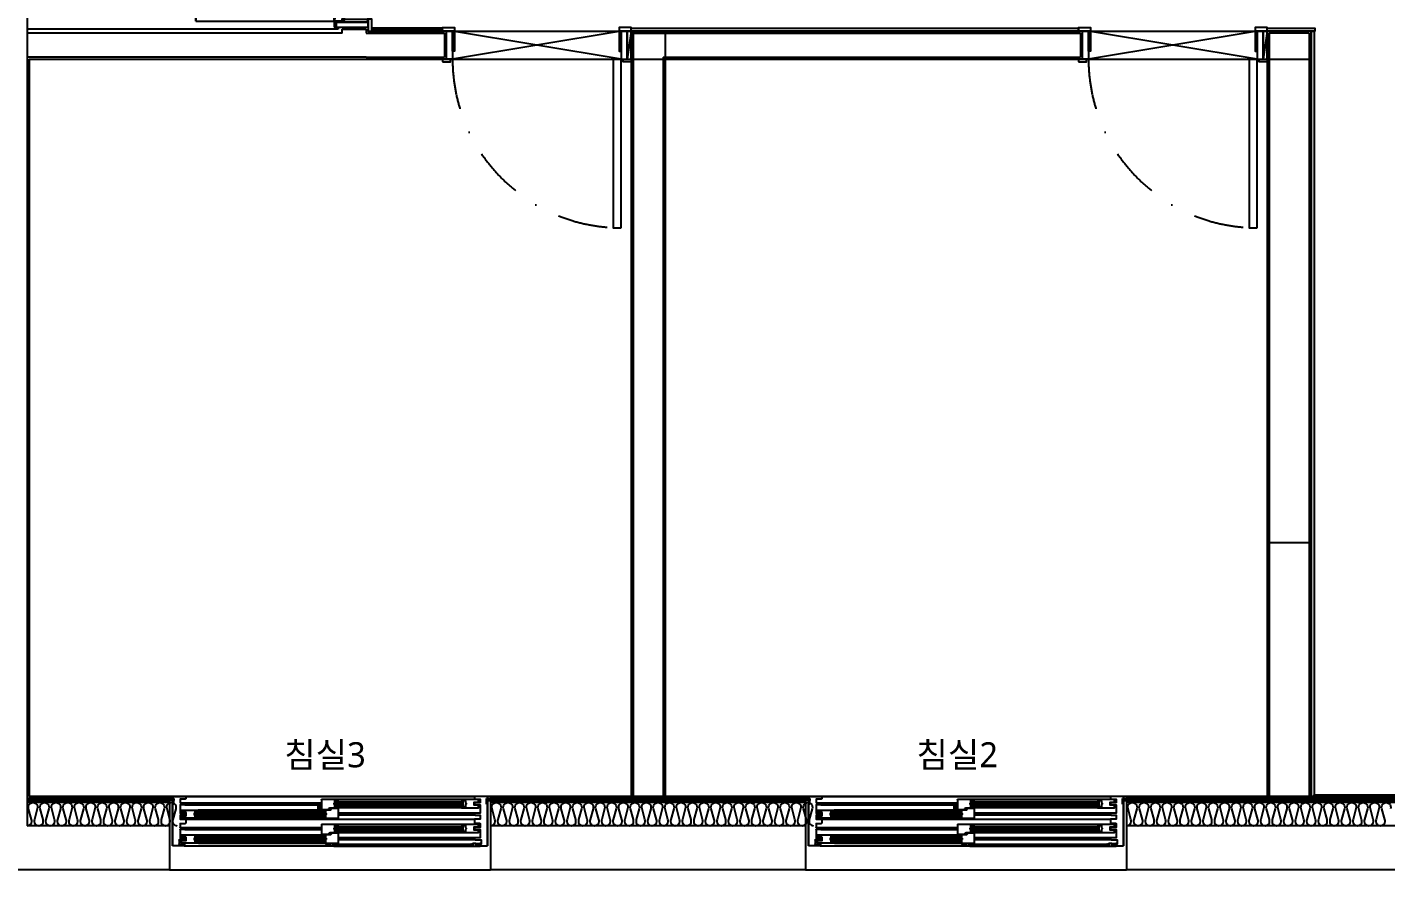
# Model space of a CAD drawing. Header units: millimetres. Extents: x -33000 to 294000, y 0 to 42408.
# Drawn here: x 181306 to 188078, y 10450 to 14650 of the extents above; entities that cross this region are included whole.
import ezdxf
from ezdxf.enums import TextEntityAlignment as Align

# ---------------------------------------------------------------- set-up
doc = ezdxf.new("R2010")
doc.units = ezdxf.units.MM
doc.header["$LTSCALE"] = 50
doc.linetypes.add('DASHDOTX2', pattern=[2, 1, -0.5, 0, -0.5])
doc.layers.add('arch', color=8, linetype='Continuous')
doc.layers.add('실명', color=9, linetype='Continuous')
doc.styles.add('FORTELINE', font='malgun.ttf')

# ---------------------------------------------------------------- blocks, each defined once
blk = doc.blocks.new('*U325')
for points in [[(0, 0), (0, -6), (352, -6), (352, 0)], [(352, -6), (352, -15), (0, -15), (0, -6)]]:
    blk.add_lwpolyline(points, close=True)
blk = doc.blocks.new('XR-Unit-Plan$0$WG-민간-BPW_1600')
for p, q in [((-800, 0), (-800, -10)), ((-785, 0), (-785, -10)), ((-785, 0), (-721, 0)), ((-785, -10), (-785, 0)), ((721, 0), (-721, 0)), ((785, 0), (721, 0)), ((785, 0), (785, -10)), ((785, -10), (785, 0)), ((800, 0), (800, -10)), ((-779, -10), (-800, -10)), ((-800, -19.5), (-800, -245)), ((-779, -19.5), (-800, -19.5)), ((-785, -10), (-779, -10)), ((-785, -19.5), (-785, -245)), ((-785, -245), (-785, -38)), ((-779, -38), (-785, -38)), ((-779, -10), (-779, -19.5)), ((-779, -38), (-779, -10)), ((-721, -12), (-747, -12)), ((-740, -27), (-740, -15.5)), ((-720, -1), (-720, -11)), ((-663.7, -47), (-663.7, -25)), ((-30.5, -25), (-663.7, -25)), ((-30.5, -31), (-663.7, -31)), ((-30.5, -41), (-663.7, -41)), ((-30.5, -47), (-663.7, -47)), ((-657, -22.4), (-654.4, -25)), ((-657, -49.6), (-654.4, -47)), ((-655.5, -15), (-42, -15)), ((-655.5, -56), (-42, -56)), ((-653.7, -41), (-653.7, -31)), ((-653.7, -41), (-653.7, -31)), ((-40.5, -22.4), (-43.1, -25)), ((-40.5, -49.6), (-43.1, -47)), ((-42, -15), (42, -15)), ((-40.5, -16), (-42, -16)), ((-42, -55), (-40.5, -55)), ((1.6, -56), (-42, -56)), ((-40.5, -22.5), (-40.5, -16)), ((-40.5, -41), (-40.5, -31)), ((-40.5, -41), (-40.5, -31)), ((-40.5, -55), (-40.5, -48.5)), ((-35.5, -23), (-40, -23)), ((-40, -48), (-35.5, -48)), ((-24, -20), (-39, -20)), ((-39, -20), (-39, -21)), ((-39, -50), (-39, -51)), ((-39, -51), (-24, -51)), ((-38.5, -21.5), (-35.5, -21.5)), ((-35.5, -49.5), (-38.5, -49.5)), ((-35.5, -21.5), (-35.5, -23)), ((-35.5, -48), (-35.5, -49.5)), ((-30.5, -47), (-30.5, -25)), ((-23.5, -31.2), (-23.5, -20.5)), ((-23.5, -50.5), (-23.5, -40.8)), ((-20.3, -33.4), (-23.2, -31.6)), ((-23.2, -40.4), (-20.3, -38.6)), ((-20, -38.2), (-20, -33.8)), ((-3, -63.1), (-3, -62.9)), ((-2.6, -62.5), (6, -61.5)), ((6, -64.5), (-2.6, -63.6)), ((6, -60), (1.6, -56)), ((6, -61.5), (6, -60)), ((42, -64.5), (6, -64.5)), ((42, -67), (655.5, -67)), ((42.5, -15.5), (42.5, -64)), ((723.5, -30.5), (42.5, -30.5)), ((53.4, -40.5), (54.7, -40.5)), ((61, -59.7), (53.4, -60)), ((54.7, -37.6), (54.7, -57.7)), ((54.7, -57.7), (54.7, -60)), ((54.7, -57.7), (57, -57.7)), ((60.9, -36.6), (55.7, -36.6)), ((58.9, -56.2), (61.8, -37.8)), ((61.9, -37.6), (61.9, -58.7)), ((723.5, -40.5), (61.9, -40.5)), ((720, -1), (720, -11)), ((721, -12), (747, -12)), ((740, -79), (740, -67.5)), ((779, -10), (800, -10)), ((779, -10), (779, -19.5)), ((785, -10), (779, -10)), ((779, -38), (779, -10)), ((779, -19.5), (800, -19.5)), ((779, -38), (785, -38)), ((785, -19.5), (785, -245)), ((785, -245), (785, -38)), ((800, -19.5), (800, -245)), ((-748, -134.5), (-748, -153)), ((-747, -133.5), (-721, -133.5)), ((-723.5, -82.5), (-42.5, -82.5)), ((-723.5, -92.5), (-42.5, -92.5)), ((721, -113), (-721, -113)), ((30.5, -98.5), (30.5, -76.5)), ((667, -76.5), (30.5, -76.5)), ((667, -82.5), (30.5, -82.5)), ((667, -92.5), (30.5, -92.5)), ((667, -98.5), (30.5, -98.5)), ((40.5, -73.9), (43.1, -76.5)), ((40.5, -92.5), (40.5, -82.5)), ((40.5, -92.5), (40.5, -82.5)), ((40.5, -101.1), (43.1, -98.5)), ((655.5, -108), (42, -108)), ((657, -73.9), (654.4, -76.5)), ((657, -101.1), (654.4, -98.5)), ((657, -92.5), (657, -82.5)), ((657, -92.5), (657, -82.5)), ((667, -98.5), (667, -76.5)), ((747, -133.5), (721, -133.5)), ((748, -134.5), (748, -153)), ((-748, -165), (-748, -205)), ((-747, -154), (-723.5, -154)), ((-723.5, -164), (-747, -164)), ((-723, -154.5), (-723, -155.1)), ((-723, -162.9), (-723, -163.5)), ((-663.7, -170.5), (-663.7, -148.5)), ((-30.5, -148.5), (-663.7, -148.5)), ((-30.5, -154.5), (-663.7, -154.5)), ((-30.5, -164.5), (-663.7, -164.5)), ((-30.5, -170.5), (-663.7, -170.5)), ((-657, -145.9), (-654.4, -148.5)), ((-657, -173.1), (-654.4, -170.5)), ((-655.5, -138.5), (-42, -138.5)), ((-42, -179.5), (-655.5, -179.5)), ((-653.7, -164.5), (-653.7, -154.5)), ((-653.7, -164.5), (-653.7, -154.5)), ((-40.5, -145.9), (-43.1, -148.5)), ((-40.5, -173.1), (-43.1, -170.5)), ((-42, -138.5), (42, -138.5)), ((-40.5, -139.5), (-42, -139.5)), ((-42, -178.5), (-40.5, -178.5)), ((1.6, -179.5), (-42, -179.5)), ((-40.5, -146), (-40.5, -139.5)), ((-40.5, -164.5), (-40.5, -154.5)), ((-40.5, -164.5), (-40.5, -154.5)), ((-40.5, -178.5), (-40.5, -172)), ((-35.5, -146.5), (-40, -146.5)), ((-40, -171.5), (-35.5, -171.5)), ((-24, -143.5), (-39, -143.5)), ((-39, -143.5), (-39, -144.5)), ((-39, -173.5), (-39, -174.5)), ((-39, -174.5), (-24, -174.5)), ((-38.5, -145), (-35.5, -145)), ((-35.5, -173), (-38.5, -173)), ((-35.5, -145), (-35.5, -146.5)), ((-35.5, -171.5), (-35.5, -173)), ((-30.5, -170.5), (-30.5, -148.5)), ((-23.5, -154.7), (-23.5, -144)), ((-23.5, -174), (-23.5, -164.3)), ((-20.3, -156.9), (-23.2, -155.1)), ((-23.2, -163.9), (-20.3, -162.1)), ((-20, -161.7), (-20, -157.3)), ((-3, -186.6), (-3, -186.4)), ((-2.6, -186), (6, -185)), ((6, -188), (-2.6, -187.1)), ((6, -183.5), (1.6, -179.5)), ((6, -185), (6, -183.5)), ((42, -188), (6, -188)), ((30.5, -222), (30.5, -200)), ((667, -200), (30.5, -200)), ((40.5, -197.4), (43.1, -200)), ((655.5, -190.5), (42, -190.5)), ((42.5, -139), (42.5, -187.5)), ((723.5, -154), (42.5, -154)), ((723.5, -164), (42.5, -164)), ((657, -197.4), (654.4, -200)), ((667, -222), (667, -200)), ((723, -154.5), (723, -155.1)), ((723, -162.9), (723, -163.5)), ((747, -154), (723.5, -154)), ((723.5, -164), (747, -164)), ((748, -165), (748, -205)), ((-727, -245), (-785, -245)), ((-753, -217), (-753, -236)), ((-723.5, -216), (-752, -216)), ((-752, -237), (-727, -237)), ((-749, -235.5), (-749, -233.5)), ((-748.5, -233), (-746.5, -233)), ((-726.5, -236), (-748.5, -236)), ((-748.5, -246), (-726.5, -246)), ((-710, -247), (-748.5, -247)), ((-746.5, -233.8), (-748, -233.8)), ((-748, -233.8), (-748, -235)), ((-748, -235), (-726.5, -235)), ((-747, -206), (-723.5, -206)), ((-746.5, -233), (-746.5, -233.8)), ((-726, -234.5), (-726, -233.5)), ((-726, -245.5), (-726, -236.5)), ((-726, -238), (-726, -244)), ((-725.5, -233), (-712, -233)), ((-723.5, -206), (-42.5, -206)), ((-723.5, -216), (-42.5, -216)), ((-723, -206.5), (-723, -207.1)), ((-723, -214.9), (-723, -215.5)), ((-711, -234), (-711, -239.5)), ((-703.5, -237), (-711, -237)), ((-711, -241.5), (-711, -246)), ((-711, -246), (-710, -246)), ((-710.5, -240), (-704, -240)), ((-704, -241), (-710.5, -241)), ((-18.5, -247), (-707, -247)), ((-704, -246), (-703.5, -246)), ((-703.5, -247), (-704, -247)), ((-703.5, -239.5), (-703.5, -235.5)), ((-703.5, -246), (-703.5, -241.5)), ((-702.5, -235.5), (-702.5, -246)), ((-23.1, -237), (-702.5, -237)), ((-23.1, -245), (-702.5, -245)), ((-23.1, -235.5), (-23.1, -246)), ((-22.1, -239.5), (-22.1, -235.5)), ((-14.6, -237), (-22.1, -237)), ((-22.1, -246), (-22.1, -241.5)), ((-21.6, -246), (-22.1, -246)), ((-22.1, -247), (-21.6, -247)), ((-15.1, -240), (-21.6, -240)), ((-21.6, -241), (-15.1, -241)), ((-14.6, -246), (-15.6, -246)), ((-15.6, -247), (22.9, -247)), ((-14.6, -234), (-14.6, -239.5)), ((-14.6, -241.5), (-14.6, -246)), ((-0.1, -233), (-13.6, -233)), ((0.4, -234.5), (0.4, -233.5)), ((0.4, -245.5), (0.4, -236.5)), ((727, -245), (0.4, -245)), ((22.4, -235), (0.9, -235)), ((0.9, -236), (22.9, -236)), ((22.9, -246), (0.9, -246)), ((22.9, -233), (20.9, -233)), ((20.9, -233), (20.9, -233.8)), ((20.9, -233.8), (22.4, -233.8)), ((22.4, -233.8), (22.4, -235)), ((23.4, -235.5), (23.4, -233.5)), ((667, -206), (30.5, -206)), ((667, -216), (30.5, -216)), ((667, -222), (30.5, -222)), ((40.5, -216), (40.5, -206)), ((40.5, -224.6), (43.1, -222)), ((655.5, -231.5), (42, -231.5)), ((657, -224.6), (654.4, -222)), ((657, -216), (657, -206)), ((723, -206.5), (723, -207.1)), ((723, -214.9), (723, -215.5)), ((747, -206), (723.5, -206)), ((723.5, -216), (752, -216)), ((726, -238), (726, -244)), ((752, -237), (727, -237)), ((727, -245), (785, -245)), ((753, -217), (753, -236))]:
    blk.add_line(p, q)
for points in [[(-748, -13), (-748, -29.5, 0.414214), (-747, -30.5)], [(-747, -40.5, 0.414214), (-748, -41.5), (-748, -81.5)], [(-747, -30.5), (-723.5, -30.5, -0.414214), (-723, -31), (-723, -31.6, 0.341999), (-722.3, -32.6, -0.774597), (-722.3, -38.4, 0.341999), (-723, -39.4), (-723, -40, -0.414214), (-723.5, -40.5), (-747, -40.5)], [(-740, -16), (-740, -15.5, -0.414214), (-739.5, -15)], [(-739.5, -27.5, -0.414214), (-740, -27)], [(-740, -55.5), (-740, -44, -0.414214), (-739.5, -43.5)], [(-739.5, -56, -0.414214), (-740, -55.5)], [(-739.5, -43.5), (-718.7, -43.5, 0.414214), (-717.7, -42.5), (-717.7, -28.5, 0.414214), (-718.7, -27.5), (-739.5, -27.5)], [(-657, -16), (-657, -22.5, -0.414214), (-657.5, -23), (-662, -23), (-662, -21.5), (-659, -21.5, 0.414214), (-658.5, -21), (-658.5, -20), (-673.5, -20, 0.414214), (-674, -20.5), (-674, -30.7, -0.269143), (-674.3, -31.1), (-677.2, -32.9, 0.269143), (-677.5, -33.3), (-677.5, -37.7, 0.269143), (-677.2, -38.1), (-674.3, -39.9, -0.269143), (-674, -40.3), (-674, -50.5, 0.414214), (-673.5, -51), (-658.5, -51), (-658.5, -50, 0.414214), (-659, -49.5), (-662, -49.5), (-662, -48), (-657.5, -48, -0.414214), (-657, -48.5), (-657, -55)], [(-655.5, -15, -0.414214), (-655, -15.5, -0.414214), (-655.5, -16), (-657, -16)], [(-657, -55), (-655.5, -55, -1), (-655.5, -56)], [(40.5, -100.5), (40.5, -107), (42, -107, -1), (42, -108), (-42, -108, -0.414214), (-42.5, -107.5), (-42.5, -59, -0.414214), (-42, -58.5), (-6, -58.5), (2.6, -59.4, -0.382193), (3, -59.9), (3, -60.1, -0.382131), (2.6, -60.5), (-6, -61.5), (-6, -63), (-1.5, -67), (42, -67, -0.414214), (42.5, -67.5, -0.414214), (42, -68), (40.5, -68), (40.5, -74.5)], [(739.5, -67), (655.5, -67, 0.414214), (655, -67.5, 0.414214), (655.5, -68), (657, -68)], [(747, -30.5), (723.5, -30.5, 0.414214), (723, -31), (723, -31.6, -0.341999), (722.3, -32.6, 0.774597), (722.3, -38.4, -0.341999), (723, -39.4), (723, -40, 0.414214), (723.5, -40.5), (747, -40.5)], [(740, -67.5, 0.414214), (739.5, -67)], [(748, -13), (748, -29.5, -0.414214), (747, -30.5)], [(747, -40.5, -0.414214), (748, -41.5), (748, -81.5)], [(-748, -81.5, 0.414214), (-747, -82.5)], [(-747, -82.5), (-723.5, -82.5, -0.414214), (-723, -83), (-723, -83.6, 0.341999), (-722.3, -84.6, -0.774597), (-722.3, -90.4, 0.341999), (-723, -91.4), (-723, -92, -0.414214), (-723.5, -92.5), (-747, -92.5, 0.414214), (-748, -93.5), (-748, -112, 0.414214), (-747, -113)], [(-747, -113), (-721, -113, -0.414214), (-720, -114), (-720, -132.5)], [(40.5, -74.5, -0.414214), (40, -75), (35.5, -75), (35.5, -73.5), (38.5, -73.5, 0.414214), (39, -73), (39, -72), (24, -72, 0.414214), (23.5, -72.5), (23.5, -82.2, -0.269143), (23.2, -82.6), (20.3, -84.4, 0.269143), (20, -84.8), (20, -89.2, 0.269143), (20.3, -89.6), (23.2, -91.4, -0.269143), (23.5, -91.8), (23.5, -102.5, 0.414214), (24, -103), (39, -103), (39, -102, 0.414214), (38.5, -101.5), (35.5, -101.5), (35.5, -100), (40, -100, -0.414214), (40.5, -100.5)], [(657, -100.5), (657, -107), (655.5, -107, 1), (655.5, -108)], [(657, -68), (657, -74.5, 0.414214), (657.5, -75), (662, -75), (662, -73.5), (659, -73.5, -0.414214), (658.5, -73), (658.5, -72), (673.5, -72, -0.414214), (674, -72.5), (674, -82.7, 0.269143), (674.3, -83.1), (677.2, -84.9, -0.269143), (677.5, -85.3), (677.5, -89.7, -0.269143), (677.2, -90.1), (674.3, -91.9, 0.269143), (674, -92.3), (674, -102.5, -0.414214), (673.5, -103), (658.5, -103), (658.5, -102, -0.414214), (659, -101.5), (662, -101.5), (662, -100), (657.5, -100, 0.414214), (657, -100.5)], [(739.5, -95.5), (718.7, -95.5, -0.414214), (717.7, -94.5), (717.7, -80.5, -0.414214), (718.7, -79.5), (739.5, -79.5)], [(747, -82.5), (723.5, -82.5, 0.414214), (723, -83), (723, -83.6, -0.341999), (722.3, -84.6, 0.774597), (722.3, -90.4, -0.341999), (723, -91.4), (723, -92, 0.414214), (723.5, -92.5), (747, -92.5, -0.414214), (748, -93.5), (748, -112, -0.414214), (747, -113)], [(747, -113), (721, -113, 0.414214), (720, -114), (720, -132.5)], [(739.5, -79.5, 0.414214), (740, -79)], [(740, -107.5), (740, -96, 0.414214), (739.5, -95.5)], [(739.5, -108, 0.414214), (740, -107.5)], [(748, -81.5, -0.414214), (747, -82.5)], [(-740, -150.5), (-740, -139, -0.414214), (-739.5, -138.5)], [(-739.5, -151, -0.414214), (-740, -150.5)], [(-740, -179), (-740, -167.5, -0.414214), (-739.5, -167)], [(-739.5, -179.5, -0.414214), (-740, -179)], [(-739.5, -167), (-718.7, -167, 0.414214), (-717.7, -166), (-717.7, -152, 0.414214), (-718.7, -151), (-739.5, -151)], [(-657, -139.5), (-657, -146, -0.414214), (-657.5, -146.5), (-662, -146.5), (-662, -145), (-659, -145, 0.414214), (-658.5, -144.5), (-658.5, -143.5), (-673.5, -143.5, 0.414214), (-674, -144), (-674, -154.2, -0.269143), (-674.3, -154.6), (-677.2, -156.4, 0.269143), (-677.5, -156.8), (-677.5, -161.2, 0.269143), (-677.2, -161.6), (-674.3, -163.4, -0.269143), (-674, -163.8), (-674, -174, 0.414214), (-673.5, -174.5), (-658.5, -174.5), (-658.5, -173.5, 0.414214), (-659, -173), (-662, -173), (-662, -171.5), (-657.5, -171.5, -0.414214), (-657, -172), (-657, -178.5)], [(-655.5, -138.5, -0.414214), (-655, -139, -0.414214), (-655.5, -139.5), (-657, -139.5)], [(-657, -178.5), (-655.5, -178.5, -1), (-655.5, -179.5)], [(40.5, -224), (40.5, -230.5), (42, -230.5, -1), (42, -231.5), (-42, -231.5, -0.414214), (-42.5, -231), (-42.5, -182.5, -0.414214), (-42, -182), (-6, -182), (2.6, -182.9, -0.382193), (3, -183.4), (3, -183.6, -0.382131), (2.6, -184), (-6, -185), (-6, -186.5), (-1.5, -190.5), (42, -190.5, -0.414214), (42.5, -191, -0.414214), (42, -191.5), (40.5, -191.5), (40.5, -195), (40, -195.5), (40.5, -196), (40.5, -198, -0.414214), (40, -198.5), (35.5, -198.5), (35.5, -197), (38.5, -197, 0.414214), (39, -196.5), (39, -195.5), (24, -195.5, 0.414214), (23.5, -196), (23.5, -205.7, -0.269143), (23.2, -206.1), (20.3, -207.9, 0.269143), (20, -208.3), (20, -212.7, 0.269143), (20.3, -213.1), (23.2, -214.9, -0.269143), (23.5, -215.3), (23.5, -226, 0.414214), (24, -226.5), (39, -226.5), (39, -225.5, 0.414214), (38.5, -225), (35.5, -225), (35.5, -223.5), (40, -223.5, -0.414214), (40.5, -224)], [(655.5, -190.5, 0.414214), (655, -191, 0.414214), (655.5, -191.5), (657, -191.5)], [(657, -191.5), (657, -198, 0.414214), (657.5, -198.5), (662, -198.5), (662, -197), (659, -197, -0.414214), (658.5, -196.5), (658.5, -195.5), (673.5, -195.5, -0.414214), (674, -196), (674, -206.2, 0.269143), (674.3, -206.6), (677.2, -208.4, -0.269143), (677.5, -208.8), (677.5, -213.2, -0.269143), (677.2, -213.6), (674.3, -215.4, 0.269143), (674, -215.8), (674, -226, -0.414214), (673.5, -226.5), (658.5, -226.5), (658.5, -225.5, -0.414214), (659, -225), (662, -225), (662, -223.5), (657.5, -223.5, 0.414214), (657, -224), (657, -230.5)], [(739.5, -219), (718.7, -219, -0.414214), (717.7, -218), (717.7, -204, -0.414214), (718.7, -203), (739.5, -203)], [(740, -191, 0.414214), (739.5, -190.5)], [(739.5, -203, 0.414214), (740, -202.5), (740, -191)], [(657, -230.5), (655.5, -230.5, 1), (655.5, -231.5)], [(740, -231), (740, -219.5, 0.414214), (739.5, -219)], [(739.5, -231.5, 0.414214), (740, -231)]]:
    blk.add_lwpolyline(points, format="xyb")
for points in [[(-739.5, -15), (-655.5, -15)], [(-655.5, -56), (-739.5, -56)], [(42.5, -36.5), (53.4, -40.5), (53.4, -60), (45.1, -61.4)], [(42.5, -63.5), (45.1, -63.5), (45.1, -40.8), (42.5, -40.8)], [(655.5, -108), (739.5, -108)], [(-739.5, -138.5), (-655.5, -138.5)], [(-655.5, -179.5), (-739.5, -179.5)], [(739.5, -190.5), (655.5, -190.5)], [(655.5, -231.5), (739.5, -231.5)]]:
    blk.add_lwpolyline(points)
for centre in [(-707, -244), (-18.5, -244)]:
    blk.add_circle(centre, 3)
for centre, radius, start, end in [((-721, -1), 1, 0, 90), ((721, -1), 1, 90, 180), ((-747, -13), 1, 90, 180), ((-721, -11), 1, 270, 0), ((-42, -15.5), 0.5, 90, 270), ((-42, -55.5), 0.5, 90, 270), ((-40, -22.5), 0.5, 180, 270), ((-40, -48.5), 0.5, 90, 180), ((-38.5, -21), 0.5, 180, 270), ((-38.5, -50), 0.5, 90, 180), ((-24, -20.5), 0.5, 0, 90), ((-24, -50.5), 0.5, 270, 0), ((-23, -31.2), 0.5, 180, 240.25512), ((-23, -40.8), 0.5, 119.74488, 180), ((-20.5, -33.8), 0.5, 0, 60.25512), ((-20.5, -38.2), 0.5, 299.74488, 360), ((-2.5, -62.9), 0.5, 96.34639, 180), ((-2.5, -63.1), 0.5, 180, 263.66601), ((42, -15.5), 0.5, 0, 90), ((42, -64), 0.5, 270, 0), ((55.7, -37.6), 1, 90, 180.08577), ((57, -55.8), 1.88, 270, 348.88011), ((60.8, -37.6), 1, 351.06348, 90), ((60.9, -37.6), 1, 0, 90), ((60.9, -58.7), 1, 272.27755, 0), ((721, -11), 1, 180, 270), ((747, -13), 1, 0, 90), ((-747, -134.5), 1, 90, 180), ((-721, -132.5), 1, 270, 0), ((721, -132.5), 1, 180, 270), ((747, -134.5), 1, 0, 90), ((-747, -153), 1, 180, 270), ((-747, -165), 1, 90, 180), ((-723.5, -154.5), 0.5, 0, 90), ((-723.5, -163.5), 0.5, 269.9997, 0), ((-722, -155.1), 1, 180, 255.52249), ((-722, -162.9), 1, 104.47751, 180), ((-723, -159), 3, 284.47751, 75.52249), ((-42, -139), 0.5, 90, 270), ((-42, -179), 0.5, 90, 270), ((-40, -146), 0.5, 180, 270), ((-40, -172), 0.5, 90, 180), ((-38.5, -144.5), 0.5, 180, 270), ((-38.5, -173.5), 0.5, 90, 180), ((-24, -144), 0.5, 0, 90), ((-24, -174), 0.5, 270, 0), ((-23, -154.7), 0.5, 180, 240.25512), ((-23, -164.3), 0.5, 119.74488, 180), ((-20.5, -157.3), 0.5, 0, 60.25512), ((-20.5, -161.7), 0.5, 299.74488, 360), ((-2.5, -186.4), 0.5, 96.34639, 180), ((-2.5, -186.6), 0.5, 180, 263.66601), ((42, -139), 0.5, 0, 90), ((42, -187.5), 0.5, 270, 0), ((723, -159), 3, 104.47751, 255.52249), ((722, -155.1), 1, 284.47751, 0), ((722, -162.9), 1, 0, 75.52249), ((723.5, -154.5), 0.5, 90, 180), ((723.5, -163.5), 0.5, 180, 270.0003), ((747, -153), 1, 270, 0), ((747, -165), 1, 0, 90), ((-752, -217), 1, 90, 180), ((-752, -236), 1, 180, 270), ((-748.5, -233.5), 0.5, 90, 180), ((-748.5, -235.5), 0.5, 180, 270), ((-748.5, -246.5), 0.5, 90, 270), ((-747, -205), 1, 180, 270), ((-727, -238), 1, 0, 90), ((-727, -244), 1, 270, 0), ((-726.5, -234.5), 0.5, 270, 0), ((-726.5, -236.5), 0.5, 0, 90), ((-726.5, -245.5), 0.5, 270, 0), ((-725.5, -233.5), 0.5, 90, 180), ((-723.5, -206.5), 0.5, 0, 90), ((-723.5, -215.5), 0.5, 270, 0), ((-722, -207.1), 1, 180, 255.52249), ((-722, -214.9), 1, 104.47751, 180), ((-723, -211), 3, 284.47751, 75.52249), ((-712, -234), 1, 0, 90), ((-710.5, -239.5), 0.5, 180, 270), ((-710.5, -241.5), 0.5, 90, 180), ((-710, -246.5), 0.5, 270, 89.99996), ((-704, -246.5), 0.5, 90, 270), ((-704, -239.5), 0.5, 270, 0), ((-704, -241.5), 0.5, 0, 90), ((-703, -235.5), 0.5, 0, 180.00002), ((-703.5, -246), 1, 270, 0), ((-22.6, -235.5), 0.5, 0, 180.00002), ((-22.1, -246), 1, 180, 270), ((-21.6, -239.5), 0.5, 180, 270), ((-21.6, -241.5), 0.5, 90, 180), ((-21.6, -246.5), 0.5, 270, 90), ((-15.6, -246.5), 0.5, 90, 270), ((-15.1, -239.5), 0.5, 270, 0), ((-15.1, -241.5), 0.5, 0, 90), ((-13.6, -234), 1, 90, 180), ((-0.1, -233.5), 0.5, 0, 90), ((0.9, -234.5), 0.5, 180, 270), ((0.9, -236.5), 0.5, 90, 180), ((0.9, -245.5), 0.5, 180, 270), ((22.9, -233.5), 0.5, 0, 90), ((22.9, -235.5), 0.5, 270, 0), ((22.9, -246.5), 0.5, 270, 89.99996), ((723, -211), 3, 104.47751, 255.52249), ((722, -207.1), 1, 284.47751, 0), ((722, -214.9), 1, 0, 75.52249), ((723.5, -206.5), 0.5, 90, 180), ((723.5, -215.5), 0.5, 180, 270), ((727, -238), 1, 90, 180), ((727, -244), 1, 180, 270), ((747, -205), 1, 270, 0), ((752, -217), 1, 0, 90), ((752, -236), 1, 270, 0)]:
    blk.add_arc(centre, radius, start, end)
blk = doc.blocks.new('*U263')
at = {"linetype": 'Continuous', "ltscale": 4}
for points in [[(-897.5, -176), (-915.5, -176), (-915.5, -236), (-897.5, -236)], [(82.5, -226), (-757.5, -226), (-757.5, -266), (82.5, -266)], [(-897.5, -1116), (-915.5, -1116), (-915.5, -1056), (-897.5, -1056)]]:
    blk.add_lwpolyline(points, close=True, dxfattribs=at)
for points in [[(-897.5, -176), (-897.5, -196), (-757.5, -196), (-757.5, -176), (-897.5, -176), (-757.5, -196)], [(-897.5, -226), (-897.5, -231), (-892.5, -231), (-892.5, -236), (-797.5, -236), (-797.5, -226), (-897.5, -226)], [(-897.5, -1066), (-897.5, -1061), (-892.5, -1061), (-892.5, -1056), (-797.5, -1056), (-797.5, -1066), (-897.5, -1066)]]:
    blk.add_lwpolyline(points)
for points in [[(-757.5, -226), (-757.5, -196), (-897.5, -196), (-897.5, -226)], [(-745.5, -176), (-745.5, -216), (-757.5, -216), (-757.5, -176)], [(-897.5, -1066), (-897.5, -226), (-757.5, -1066), (-757.5, -226)], [(-757.5, -1066), (-757.5, -1096), (-897.5, -1096), (-897.5, -1066)], [(-745.5, -1116), (-745.5, -1076), (-757.5, -1076), (-757.5, -1116)]]:
    blk.add_lwpolyline(points, close=True)
at = {"linetype": 'DASHDOTX2', "ltscale": 5}
blk.add_arc((-757.5, -226), 840, 270, 0, dxfattribs=at)
blk = doc.blocks.new('*U323')
at = {"linetype": 'Continuous', "ltscale": 4}
for points in [[(-18, 770), (-18, 710), (0, 710), (0, 770)], [(0, 726), (160, 726), (160, 750), (0, 750)], [(170, 750), (160, 750), (160, 725), (120, 725), (120, 720), (170, 720)], [(130, 720), (130, 710), (5, 710), (5, 715), (0, 715), (0, 725), (119, 725), (119, 720)], [(860, 30), (170, 30), (170, 70), (860, 70)], [(-18, -20), (-18, 40), (0, 40), (0, -20)], [(130, 30), (130, 40), (5, 40), (5, 35), (0, 35), (0, 25), (119, 25), (119, 30)], [(0, 24), (160, 24), (160, 0), (0, 0)], [(170, 0), (160, 0), (160, 25), (120, 25), (120, 30), (170, 30)]]:
    blk.add_lwpolyline(points, close=True, dxfattribs=at)
blk.add_lwpolyline([(170, 30), (170, 720), (0, 40), (0, 710)], close=True)
for points in [[(170, 30), (130, 30), (130, 40), (118, 40), (118, 710), (130, 710), (130, 720), (170, 720), (170, 30)], [(130, 710), (130, 40)]]:
    blk.add_lwpolyline(points)
at = {"linetype": 'DASHDOTX2', "ltscale": 5}
blk.add_arc((170, 30), 690, 0, 90, dxfattribs=at)

msp = doc.modelspace()

# ---------------------------------------------------------------- linework, layer by layer
at = {"layer": 'arch'}
for p, q in [((181306.2, 17889.6), (181306.2, 10669.6)), ((183006.2, 17779.6), (183006.2, 14629.6)), ((182856.2, 14639.6), (181306.2, 14639.6)), ((182856.2, 14649.6), (182856.2, 14639.6)), ((182876.2, 14619.6), (182876.2, 14639.6)), ((182876.2, 14639.6), (182996.2, 14639.6)), ((182996.2, 14639.6), (182996.2, 14619.6)), ((183006.2, 14629.6), (187706.2, 14629.6)), ((184316.2, 14629.6), (184316.2, 10814.6)), ((184326.2, 14629.6), (184326.2, 10804.6)), ((184486.2, 14629.6), (184486.2, 10814.6)), ((187486.2, 14629.6), (187486.2, 10814.6)), ((187706.2, 14629.6), (187706.2, 10814.6)), ((182876.2, 14619.6), (181306.2, 14619.6)), ((182996.2, 14619.6), (183386.2, 14619.6)), ((183386.2, 14619.6), (183386.2, 14499.6)), ((184326.2, 14619.6), (186556.2, 14619.6)), ((187496.2, 14619.6), (187496.2, 12079.6)), ((187696.2, 14619.6), (187496.2, 14619.6)), ((187696.2, 14619.6), (187696.2, 12079.6)), ((182996.2, 14499.6), (181306.2, 14499.6)), ((182996.2, 14499.6), (183386.2, 14499.6)), ((184476.2, 14499.6), (184476.2, 10804.6)), ((184476.2, 14499.6), (186556.2, 14499.6)), ((181316.2, 14489.6), (181316.2, 10814.6)), ((181316.2, 14489.6), (187706.2, 14489.6)), ((187696.2, 12079.6), (187496.2, 12079.6)), ((187496.2, 12079.6), (187496.2, 10804.6)), ((187696.2, 12079.6), (187696.2, 10804.6)), ((182016.2, 10804.6), (181306.2, 10804.6)), ((182016.2, 10794.6), (181306.2, 10794.6)), ((182016.2, 10784.6), (181306.2, 10784.6)), ((196026.2, 10814.6), (181316.2, 10814.6)), ((185186.2, 10804.6), (183616.2, 10804.6)), ((185186.2, 10794.6), (183616.2, 10794.6)), ((185186.2, 10784.6), (183616.2, 10784.6)), ((188306.2, 10804.6), (186786.2, 10804.6)), ((188306.2, 10794.6), (186786.2, 10794.6)), ((188306.2, 10784.6), (186786.2, 10784.6)), ((182016.2, 10669.6), (181306.2, 10669.6)), ((185186.2, 10669.6), (183616.2, 10669.6)), ((188306.2, 10669.6), (186786.2, 10669.6)), ((182016.2, 10449.6), (181106.2, 10449.6)), ((185186.2, 10449.6), (183616.2, 10449.6)), ((188306.2, 10449.6), (186786.2, 10449.6))]:
    msp.add_line(p, q, dxfattribs=at)
for points in [[(184316.2, 14629.6), (184316.2, 14644.6), (186546.2, 14644.6), (186546.2, 14629.6)], [(187486.2, 14629.6), (187486.2, 14644.6), (187724.2, 14644.6), (187724.2, 14629.6)], [(187706.2, 14629.6), (187721.2, 14629.6), (187721.2, 10814.6), (187706.2, 10814.6)], [(187721.2, 10814.6), (187721.2, 10823.6), (193091.2, 10823.6), (193091.2, 10814.6)]]:
    msp.add_lwpolyline(points, close=True, dxfattribs=at)
for points in [[(186556.2, 14620), (186556.2, 14499.6)], [(182016.2, 10669.6), (182016.2, 10449.6)], [(183616.2, 10669.6), (183616.2, 10449.6)], [(185186.2, 10669.6), (185186.2, 10449.6)], [(186786.2, 10669.6), (186786.2, 10449.6)], [(182016.2, 10449.6), (183616.2, 10449.6)], [(185186.2, 10449.6), (186786.2, 10449.6)]]:
    msp.add_lwpolyline(points, dxfattribs=at)
for points in [[(181306.2, 10669.6, 0.524856), (181327.7, 10700.8), (181313.5, 10753.4, -1.449198), (181356.5, 10753.4), (181342.2, 10700.8, 0.524856), (181363.7, 10669.6, 0.524856), (181385.2, 10700.8), (181371, 10753.4, -1.449198), (181414, 10753.4), (181399.7, 10700.8, 0.524856), (181421.2, 10669.6, 0.524856), (181442.7, 10700.8), (181428.5, 10753.4, -1.449198), (181471.5, 10753.4), (181457.2, 10700.8, 0.524856), (181478.7, 10669.6, 0.524856), (181500.2, 10700.8), (181486, 10753.4, -1.449198), (181529, 10753.4), (181514.7, 10700.8, 0.524856), (181536.2, 10669.6, 0.524856), (181557.7, 10700.8), (181543.5, 10753.4, -1.449198), (181586.5, 10753.4), (181572.2, 10700.8, 0.524856), (181593.7, 10669.6, 0.524856), (181615.2, 10700.8), (181601, 10753.4, -1.449198), (181644, 10753.4), (181629.7, 10700.8, 0.524856), (181651.2, 10669.6, 0.524856), (181672.7, 10700.8), (181658.5, 10753.4, -1.449198), (181701.5, 10753.4), (181687.2, 10700.8, 0.524856), (181708.7, 10669.6, 0.524856), (181730.2, 10700.8), (181716, 10753.4, -1.449198), (181759, 10753.4), (181744.7, 10700.8, 0.524856), (181766.2, 10669.6, 0.524856), (181787.7, 10700.8), (181773.5, 10753.4, -1.449198), (181816.5, 10753.4), (181802.2, 10700.8, 0.524856), (181823.7, 10669.6, 0.524856), (181845.2, 10700.8), (181831, 10753.4, -1.449198), (181874, 10753.4), (181859.7, 10700.8, 0.524856), (181881.2, 10669.6, 0.524856), (181902.7, 10700.8), (181888.5, 10753.4, -1.449198), (181931.5, 10753.4), (181917.2, 10700.8, 0.524856), (181938.7, 10669.6, 0.524856), (181960.2, 10700.8), (181946, 10753.4, -1.449198), (181989, 10753.4), (181974.7, 10700.8, 0.524856), (181996.2, 10669.6, 0.524856), (182017.7, 10700.8), (182003.5, 10753.4, -1.449198), (182046.5, 10753.4), (182032.2, 10700.8, 0.524856), (182053.7, 10669.6)], [(183616.2, 10669.6, 0.524856), (183637.7, 10700.8), (183623.5, 10753.4, -1.449198), (183666.5, 10753.4), (183652.2, 10700.8, 0.524856), (183673.7, 10669.6, 0.524856), (183695.2, 10700.8), (183681, 10753.4, -1.449198), (183724, 10753.4), (183709.7, 10700.8, 0.524856), (183731.2, 10669.6, 0.524856), (183752.7, 10700.8), (183738.5, 10753.4, -1.449198), (183781.5, 10753.4), (183767.2, 10700.8, 0.524856), (183788.7, 10669.6, 0.524856), (183810.2, 10700.8), (183796, 10753.4, -1.449198), (183839, 10753.4), (183824.7, 10700.8, 0.524856), (183846.2, 10669.6, 0.524856), (183867.7, 10700.8), (183853.5, 10753.4, -1.449198), (183896.5, 10753.4), (183882.2, 10700.8, 0.524856), (183903.7, 10669.6, 0.524856), (183925.2, 10700.8), (183911, 10753.4, -1.449198), (183954, 10753.4), (183939.7, 10700.8, 0.524856), (183961.2, 10669.6, 0.524856), (183982.7, 10700.8), (183968.5, 10753.4, -1.449198), (184011.5, 10753.4), (183997.2, 10700.8, 0.524856), (184018.7, 10669.6, 0.524856), (184040.2, 10700.8), (184026, 10753.4, -1.449198), (184069, 10753.4), (184054.7, 10700.8, 0.524856), (184076.2, 10669.6, 0.524856), (184097.7, 10700.8), (184083.5, 10753.4, -1.449198), (184126.5, 10753.4), (184112.2, 10700.8, 0.524856), (184133.7, 10669.6, 0.524856), (184155.2, 10700.8), (184141, 10753.4, -1.449198), (184184, 10753.4), (184169.7, 10700.8, 0.524856), (184191.2, 10669.6, 0.524856), (184212.7, 10700.8), (184198.5, 10753.4, -1.449198), (184241.5, 10753.4), (184227.2, 10700.8, 0.524856), (184248.7, 10669.6, 0.524856), (184270.2, 10700.8), (184256, 10753.4, -1.449198), (184299, 10753.4), (184284.7, 10700.8, 0.524856), (184306.2, 10669.6, 0.524856), (184327.7, 10700.8), (184313.5, 10753.4, -1.449198), (184356.5, 10753.4), (184342.2, 10700.8, 0.524856), (184363.7, 10669.6, 0.524856), (184385.2, 10700.8), (184371, 10753.4, -1.449198), (184414, 10753.4), (184399.7, 10700.8, 0.524856), (184421.2, 10669.6, 0.524856), (184442.7, 10700.8), (184428.5, 10753.4, -1.449198), (184471.5, 10753.4), (184457.2, 10700.8, 0.524856), (184478.7, 10669.6, 0.524856), (184500.2, 10700.8), (184486, 10753.4, -1.449198), (184529, 10753.4), (184514.7, 10700.8, 0.524856), (184536.2, 10669.6, 0.524856), (184557.7, 10700.8), (184543.5, 10753.4, -1.449198), (184586.5, 10753.4), (184572.2, 10700.8, 0.524856), (184593.7, 10669.6, 0.524856), (184615.2, 10700.8), (184601, 10753.4, -1.449198), (184644, 10753.4), (184629.7, 10700.8, 0.524856), (184651.2, 10669.6, 0.524856), (184672.7, 10700.8), (184658.5, 10753.4, -1.449198), (184701.5, 10753.4), (184687.2, 10700.8, 0.524856), (184708.7, 10669.6, 0.524856), (184730.2, 10700.8), (184716, 10753.4, -1.449198), (184759, 10753.4), (184744.7, 10700.8, 0.524856), (184766.2, 10669.6, 0.524856), (184787.7, 10700.8), (184773.5, 10753.4, -1.449198), (184816.5, 10753.4), (184802.2, 10700.8, 0.524856), (184823.7, 10669.6, 0.524856), (184845.2, 10700.8), (184831, 10753.4, -1.449198), (184874, 10753.4), (184859.7, 10700.8, 0.524856), (184881.2, 10669.6, 0.524856), (184902.7, 10700.8), (184888.5, 10753.4, -1.449198), (184931.5, 10753.4), (184917.2, 10700.8, 0.524856), (184938.7, 10669.6, 0.524856), (184960.2, 10700.8), (184946, 10753.4, -1.449198), (184989, 10753.4), (184974.7, 10700.8, 0.524856), (184996.2, 10669.6, 0.524856), (185017.7, 10700.8), (185003.5, 10753.4, -1.449198), (185046.5, 10753.4), (185032.2, 10700.8, 0.524856), (185053.7, 10669.6, 0.524856), (185075.2, 10700.8), (185061, 10753.4, -1.449198), (185104, 10753.4), (185089.7, 10700.8, 0.524856), (185111.2, 10669.6, 0.524856), (185132.7, 10700.8), (185118.5, 10753.4, -1.449198), (185161.5, 10753.4), (185147.2, 10700.8, 0.524856), (185168.7, 10669.6, 0.524856), (185190.2, 10700.8), (185176, 10753.4, -1.449198), (185219, 10753.4), (185204.7, 10700.8, 0.524856), (185226.2, 10669.6)], [(186786.2, 10669.6, 0.524856), (186807.7, 10700.8), (186793.5, 10753.4, -1.449198), (186836.5, 10753.4), (186822.2, 10700.8, 0.524856), (186843.7, 10669.6, 0.524856), (186865.2, 10700.8), (186851, 10753.4, -1.449198), (186894, 10753.4), (186879.7, 10700.8, 0.524856), (186901.2, 10669.6, 0.524856), (186922.7, 10700.8), (186908.5, 10753.4, -1.449198), (186951.5, 10753.4), (186937.2, 10700.8, 0.524856), (186958.7, 10669.6, 0.524856), (186980.2, 10700.8), (186966, 10753.4, -1.449198), (187009, 10753.4), (186994.7, 10700.8, 0.524856), (187016.2, 10669.6, 0.524856), (187037.7, 10700.8), (187023.5, 10753.4, -1.449198), (187066.5, 10753.4), (187052.2, 10700.8, 0.524856), (187073.7, 10669.6, 0.524856), (187095.2, 10700.8), (187081, 10753.4, -1.449198), (187124, 10753.4), (187109.7, 10700.8, 0.524856), (187131.2, 10669.6, 0.524856), (187152.7, 10700.8), (187138.5, 10753.4, -1.449198), (187181.5, 10753.4), (187167.2, 10700.8, 0.524856), (187188.7, 10669.6, 0.524856), (187210.2, 10700.8), (187196, 10753.4, -1.449198), (187239, 10753.4), (187224.7, 10700.8, 0.524856), (187246.2, 10669.6, 0.524856), (187267.7, 10700.8), (187253.5, 10753.4, -1.449198), (187296.5, 10753.4), (187282.2, 10700.8, 0.524856), (187303.7, 10669.6, 0.524856), (187325.2, 10700.8), (187311, 10753.4, -1.449198), (187354, 10753.4), (187339.7, 10700.8, 0.524856), (187361.2, 10669.6, 0.524856), (187382.7, 10700.8), (187368.5, 10753.4, -1.449198), (187411.5, 10753.4), (187397.2, 10700.8, 0.524856), (187418.7, 10669.6, 0.524856), (187440.2, 10700.8), (187426, 10753.4, -1.449198), (187469, 10753.4), (187454.7, 10700.8, 0.524856), (187476.2, 10669.6, 0.524856), (187497.7, 10700.8), (187483.5, 10753.4, -1.449198), (187526.5, 10753.4), (187512.2, 10700.8, 0.524856), (187533.7, 10669.6, 0.524856), (187555.2, 10700.8), (187541, 10753.4, -1.449198), (187584, 10753.4), (187569.7, 10700.8, 0.524856), (187591.2, 10669.6, 0.524856), (187612.7, 10700.8), (187598.5, 10753.4, -1.449198), (187641.5, 10753.4), (187627.2, 10700.8, 0.524856), (187648.7, 10669.6, 0.524856), (187670.2, 10700.8), (187656, 10753.4, -1.449198), (187699, 10753.4), (187684.7, 10700.8, 0.524856), (187706.2, 10669.6, 0.524856), (187727.7, 10700.8), (187713.5, 10753.4, -1.449198), (187756.5, 10753.4), (187742.2, 10700.8, 0.524856), (187763.7, 10669.6, 0.524856), (187785.2, 10700.8), (187771, 10753.4, -1.449198), (187814, 10753.4), (187799.7, 10700.8, 0.524856), (187821.2, 10669.6, 0.524856), (187842.7, 10700.8), (187828.5, 10753.4, -1.449198), (187871.5, 10753.4), (187857.2, 10700.8, 0.524856), (187878.7, 10669.6, 0.524856), (187900.2, 10700.8), (187886, 10753.4, -1.449198), (187929, 10753.4), (187914.7, 10700.8, 0.524856), (187936.2, 10669.6, 0.524856), (187957.7, 10700.8), (187943.5, 10753.4, -1.449198), (187986.5, 10753.4), (187972.2, 10700.8, 0.524856), (187993.7, 10669.6, 0.524856), (188015.2, 10700.8), (188001, 10753.4, -1.449198), (188044, 10753.4), (188029.7, 10700.8, 0.524856), (188051.2, 10669.6, 0.524856), (188072.7, 10700.8), (188058.5, 10753.4, -1.449198), (188101.5, 10753.4)]]:
    msp.add_lwpolyline(points, format="xyb", dxfattribs=at)

# ---------------------------------------------------------------- block references
at = {"layer": 'arch', "xscale": -1}
for name, p in [('*U323', (183006.2, 14649.6)), ('XR-Unit-Plan$0$WG-민간-BPW_1600', (182816.2, 10814.6)), ('XR-Unit-Plan$0$WG-민간-BPW_1600', (185986.2, 10814.6))]:
    msp.add_blockref(name, p, dxfattribs=at)
at = {"layer": 'arch', "xscale": -1, "rotation": 180}
msp.add_blockref('*U325', (183024.2, 14629.6), dxfattribs=at)
at = {"layer": 'arch', "rotation": 270}
for p in [(184492.2, 13732.1), (187662.2, 13732.1)]:
    msp.add_blockref('*U263', p, dxfattribs=at)

# ---------------------------------------------------------------- texts
at = {"layer": '실명', "ltscale": 25, "style": 'FORTELINE'}
for s, p in [('침실3', (182790.5, 11023.2, 0)), ('침실2', (185941.8, 11023.2, 0))]:
    msp.add_text(s, height=125, dxfattribs=at).set_placement(p, align=Align.MIDDLE_CENTER)

doc.saveas('drawing.dxf')
